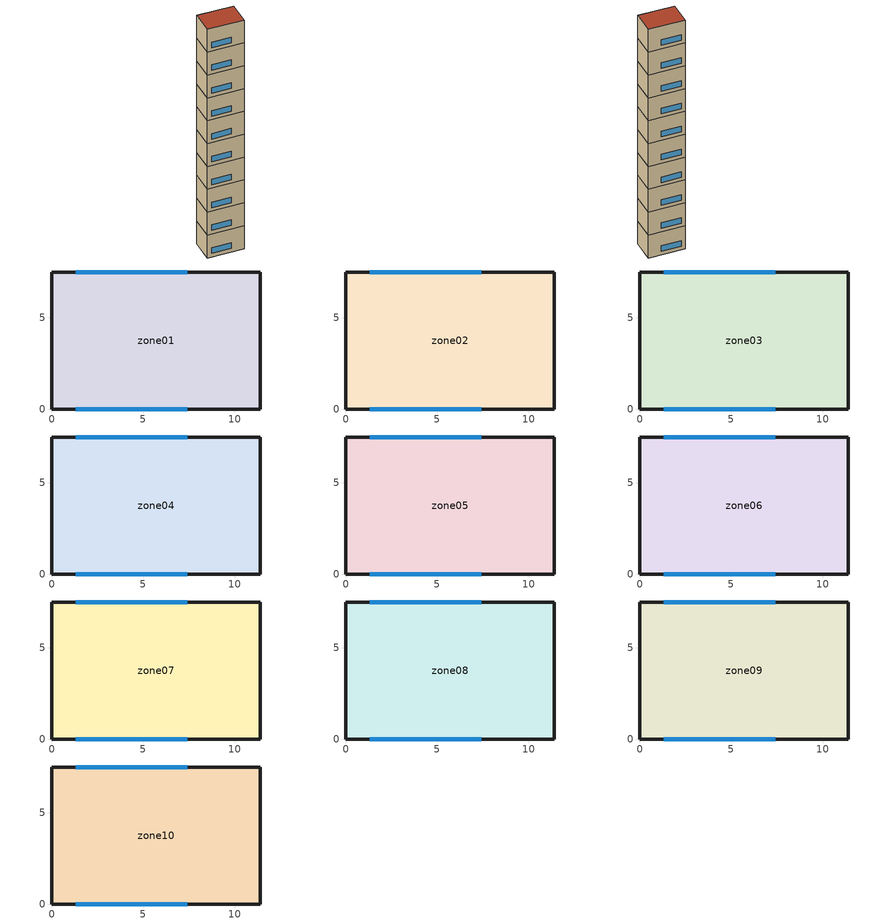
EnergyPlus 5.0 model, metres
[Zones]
zone01
 floor ground (GROUND_FLOOR): 11.4,7.5 11.4,0 0,0 0,7.5 z0
 wall outside (EXT_WALL): 11.4,0 11.4,7.5 0,7.5 0,0 11.4,0 z0:7.9
 window (EXT_WINDOW1): 1.3,0 7.4,0 / 7.4,7.5 1.3,7.5 z1.25:3.15
 ceiling to zone02 (ADJ_CEILING): 0,7.5 0,0 11.4,0 11.4,7.5 z7.9
zone02
 floor to zone01 (ADJ_CEILING): 11.4,7.5 11.4,0 0,0 0,7.5 z7.9
 wall outside (EXT_WALL): 11.4,0 11.4,7.5 0,7.5 0,0 11.4,0 z7.9:15.8
 window (EXT_WINDOW1): 1.3,0 7.4,0 / 7.4,7.5 1.3,7.5 z9.15:11.05
 ceiling to zone03 (ADJ_CEILING): 0,7.5 0,0 11.4,0 11.4,7.5 z15.8
zone03
 floor to zone02 (ADJ_CEILING): 11.4,7.5 11.4,0 0,0 0,7.5 z15.8
 wall outside (EXT_WALL): 11.4,0 11.4,7.5 0,7.5 0,0 11.4,0 z15.8:23.7
 window (EXT_WINDOW1): 1.3,0 7.4,0 / 7.4,7.5 1.3,7.5 z17.05:18.95
 ceiling to zone04 (ADJ_CEILING): 0,7.5 0,0 11.4,0 11.4,7.5 z23.7
zone04
 floor to zone03 (ADJ_CEILING): 11.4,7.5 11.4,0 0,0 0,7.5 z23.7
 wall outside (EXT_WALL): 11.4,0 11.4,7.5 0,7.5 0,0 11.4,0 z23.7:31.6
 window (EXT_WINDOW1): 1.3,0 7.4,0 / 7.4,7.5 1.3,7.5 z24.95:26.85
 ceiling to zone05 (ADJ_CEILING): 0,7.5 0,0 11.4,0 11.4,7.5 z31.6
zone05
 floor to zone04 (ADJ_CEILING): 11.4,7.5 11.4,0 0,0 0,7.5 z31.6
 wall outside (EXT_WALL): 11.4,0 11.4,7.5 0,7.5 0,0 11.4,0 z31.6:39.5
 window (EXT_WINDOW1): 1.3,0 7.4,0 / 7.4,7.5 1.3,7.5 z32.85:34.75
 ceiling to zone06 (ADJ_CEILING): 0,7.5 0,0 11.4,0 11.4,7.5 z39.5
zone06
 floor to zone05 (ADJ_CEILING): 11.4,7.5 11.4,0 0,0 0,7.5 z39.5
 wall outside (EXT_WALL): 11.4,0 11.4,7.5 0,7.5 0,0 11.4,0 z39.5:47.4
 window (EXT_WINDOW1): 1.3,0 7.4,0 / 7.4,7.5 1.3,7.5 z40.75:42.65
 ceiling to zone07 (ADJ_CEILING): 0,7.5 0,0 11.4,0 11.4,7.5 z47.4
zone07
 floor to zone06 (ADJ_CEILING): 11.4,7.5 11.4,0 0,0 0,7.5 z47.4
 wall outside (EXT_WALL): 11.4,0 11.4,7.5 0,7.5 0,0 11.4,0 z47.4:55.3
 window (EXT_WINDOW1): 1.3,0 7.4,0 / 7.4,7.5 1.3,7.5 z48.65:50.55
 ceiling to zone08 (ADJ_CEILING): 0,7.5 0,0 11.4,0 11.4,7.5 z55.3
zone08
 floor to zone07 (ADJ_CEILING): 11.4,7.5 11.4,0 0,0 0,7.5 z55.3
 wall outside (EXT_WALL): 11.4,0 11.4,7.5 0,7.5 0,0 11.4,0 z55.3:63.2
 window (EXT_WINDOW1): 1.3,0 7.4,0 / 7.4,7.5 1.3,7.5 z56.55:58.45
 ceiling to zone09 (ADJ_CEILING): 0,7.5 0,0 11.4,0 11.4,7.5 z63.2
zone09
 floor to zone08 (ADJ_CEILING): 11.4,7.5 11.4,0 0,0 0,7.5 z63.2
 wall outside (EXT_WALL): 11.4,0 11.4,7.5 0,7.5 0,0 11.4,0 z63.2:71.1
 window (EXT_WINDOW1): 1.3,0 7.4,0 / 7.4,7.5 1.3,7.5 z64.45:66.35
 ceiling to zone10 (ADJ_CEILING): 0,7.5 0,0 11.4,0 11.4,7.5 z71.1
zone10
 floor to zone09 (ADJ_CEILING): 11.4,7.5 11.4,0 0,0 0,7.5 z71.1
 wall outside (EXT_WALL): 11.4,0 11.4,7.5 0,7.5 0,0 11.4,0 z71.1:79
 window (EXT_WINDOW1): 1.3,0 7.4,0 / 7.4,7.5 1.3,7.5 z72.35:74.25
 roof outside (EXT_ROOF): 0,7.5 0,0 11.4,0 11.4,7.5 z79
[Building]
TRNSYS18: North Axis {deg}=0; Terrain=City; Loads Convergence Tolerance Value=0; Temperature Convergence Tolerance Value {deltaC}=0; Solar Distribution=FullInteriorAndExterior; Maximum Number of Warmup Days=0
[Site:Location]
not used: Latitude {deg}=0; Longitude {deg}=0; Time Zone {hr}=0; Elevation {m}=0
[Construction]
GROUND_FLOOR; EXT_WALL; EXT_ROOF; ADJ_CEILING; EXT_WINDOW1: 
[WindowProperty:ShadingControl]
ESHADE=0; ISHADE=INPUT 1*MAX_ISHADE : SHADECNTRL=ISHADE_INTERNAL
[SurfaceProperty:OtherSideCoefficients]
BOUNDARY=IDENTICAL; BOUNDARY=INPUT 1*TBOUNDARY; BOUNDARY=INPUT 1*TBOUNDARY_2; BOUNDARY=INPUT 1*TBOUNDARY_3; BOUNDARY=INPUT 1*TGROUND; BOUNDARY=20; BOUNDARY=15
[Zone] Multiplier=1
zone01; zone02; zone03; zone04; zone05; zone06; zone07; zone08; zone09; zone10
